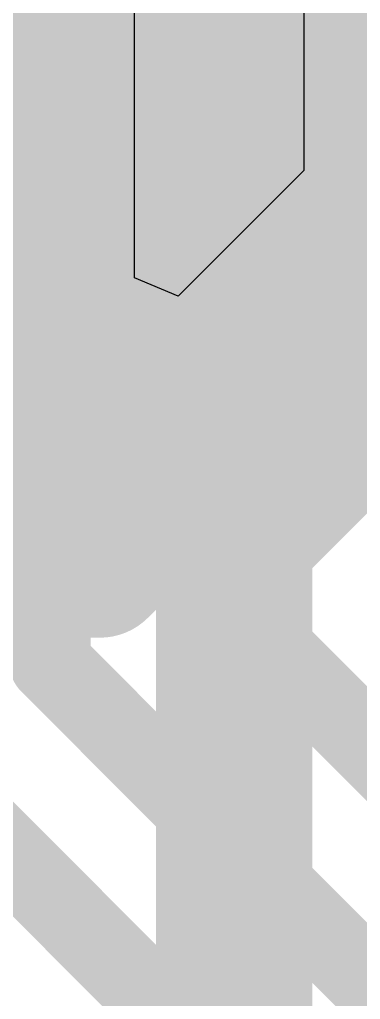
# Model space of a CAD drawing. Header units: inches. Extents: x -6 to 283, y -12 to 154.
# Drawn here: x 41.445 to 42.084, y -5.122 to -3.287 of the extents above; entities that cross this region are included whole.
import ezdxf

# ---------------------------------------------------------------- set-up
doc = ezdxf.new("R2010")
doc.units = ezdxf.units.IN
for name, color, linetype in [('Bottom Layer', 5, 'Continuous'), ('Bottom Paste', 16, 'Continuous'), ('Bottom Solder', 6, 'Continuous'), ('PWR-2', 130, 'Continuous'), ('Signal L1', 76, 'Continuous'), ('Top Layer', 1, 'Continuous'), ('Top Overlay', 2, 'Continuous'), ('Top Paste', 8, 'Continuous'), ('Top Solder', 216, 'Continuous')]:
    doc.layers.add(name, color=color, linetype=linetype)

# ---------------------------------------------------------------- blocks, each defined once
blk = doc.blocks.new('68_QFN__7_7__B_43')
at = {"layer": 'Bottom Layer'}
for points in [[(-2.3400004, 3.834999949999999), (-2.3400004, 3.03499901), (-2.55999996, 3.03499901), (-2.55999996, 3.834999949999999)], [(-1.9900011, 3.834999949999999), (-1.9900011, 3.03499901), (-2.21000066, 3.03499901), (-2.21000066, 3.834999949999999)]]:
    blk.add_hatch(color=5, dxfattribs=at).paths.add_polyline_path(points)
at = {"layer": 'Bottom Paste'}
for points in [[(-2.3400004, 3.834999949999999), (-2.3400004, 3.03499901), (-2.55999996, 3.03499901), (-2.55999996, 3.834999949999999)], [(-1.9900011, 3.834999949999999), (-1.9900011, 3.03499901), (-2.21000066, 3.03499901), (-2.21000066, 3.834999949999999)]]:
    blk.add_hatch(color=16, dxfattribs=at).paths.add_polyline_path(points)
at = {"layer": 'Bottom Solder'}
for points in [[(-2.5883997, 3.93659995), (-2.5883997, 2.93339901), (-3.01159926, 2.93339901), (-3.01159926, 3.93659995)], [(-2.2384004, 3.93659995), (-2.2384004, 2.93339901), (-2.66159996, 2.93339901), (-2.66159996, 3.93659995)], [(-1.8884011, 3.93659995), (-1.8884011, 2.93339901), (-2.31160066, 2.93339901), (-2.31160066, 3.93659995)]]:
    blk.add_hatch(color=6, dxfattribs=at).paths.add_polyline_path(points)
blk = doc.blocks.new('C___0402_459')
at = {"layer": 'Top Layer'}
for points in [[(-0.6985, -0.3175), (-0.6985, 0.3174999999999999), (-0.2413000000000001, 0.3175), (-0.2412999999999999, -0.3174999999999999)], [(0.2413000000000001, -0.3175), (0.2412999999999999, 0.3174999999999999), (0.6985, 0.3175), (0.6985, -0.3174999999999999)]]:
    blk.add_hatch(color=1, dxfattribs=at).paths.add_polyline_path(points)
at = {"layer": 'Top Paste'}
for points in [[(-0.6985, -0.3175), (-0.6985, 0.3174999999999999), (-0.2413000000000001, 0.3175), (-0.2412999999999999, -0.3174999999999999)], [(0.2413000000000001, -0.3175), (0.2412999999999999, 0.3174999999999999), (0.6985, 0.3175), (0.6985, -0.3174999999999999)]]:
    blk.add_hatch(color=8, dxfattribs=at).paths.add_polyline_path(points)
at = {"layer": 'Top Solder'}
for points in [[(-0.7584998799999999, -0.3774998800000001), (-0.7584998799999999, 0.3774998799999999), (-0.1813001200000001, 0.3774998800000001), (-0.1813001199999999, -0.3774998799999999)], [(0.1813001200000001, -0.3774998800000001), (0.1813001199999999, 0.3774998799999999), (0.7584998799999999, 0.3774998800000001), (0.7584998799999999, -0.3774998799999999)]]:
    blk.add_hatch(color=216, dxfattribs=at).paths.add_polyline_path(points)
at = {"layer": 'Top Overlay'}
for points in [[(-0.2794, 0.4064, 0.127, 0.127, 0), (-0.7874, 0.4064, 0.127, 0.127, 0)], [(-0.7874, -0.4064, 0.127, 0.127, 0), (-0.7874, 0.4064, 0.127, 0.127, 0)], [(0.7874, 0.4064, 0.127, 0.127, 0), (0.2794, 0.4064, 0.127, 0.127, 0)], [(0.7874, -0.4064, 0.127, 0.127, 0), (0.7874, 0.4064, 0.127, 0.127, 0)], [(-0.2794, -0.4064, 0.127, 0.127, 0), (-0.7874, -0.4064, 0.127, 0.127, 0)], [(0.7874, -0.4064, 0.127, 0.127, 0), (0.2794, -0.4064, 0.127, 0.127, 0)]]:
    blk.add_lwpolyline(points, format="xyseb", dxfattribs=at)
for points in [[(-0.8191499999999999, 0.4064, 0.0635, 0.0635, 1), (-0.7556499999999999, 0.4064, 0.0635, 0.0635, 1)], [(-0.8191499999999999, 0.4064, 0.0635, 0.0635, 1), (-0.7556499999999999, 0.4064, 0.0635, 0.0635, 1)], [(-0.31115, 0.4064, 0.0635, 0.0635, 1), (-0.24765, 0.4064, 0.0635, 0.0635, 1)], [(0.24765, 0.4064, 0.0635, 0.0635, 1), (0.31115, 0.4064, 0.0635, 0.0635, 1)], [(0.7556499999999999, 0.4064, 0.0635, 0.0635, 1), (0.8191499999999999, 0.4064, 0.0635, 0.0635, 1)], [(0.7556499999999999, 0.4064, 0.0635, 0.0635, 1), (0.8191499999999999, 0.4064, 0.0635, 0.0635, 1)], [(-0.8191499999999999, -0.4064, 0.0635, 0.0635, 1), (-0.7556499999999999, -0.4064, 0.0635, 0.0635, 1)], [(-0.8191499999999999, -0.4064, 0.0635, 0.0635, 1), (-0.7556499999999999, -0.4064, 0.0635, 0.0635, 1)], [(-0.31115, -0.4064, 0.0635, 0.0635, 1), (-0.24765, -0.4064, 0.0635, 0.0635, 1)], [(0.24765, -0.4064, 0.0635, 0.0635, 1), (0.31115, -0.4064, 0.0635, 0.0635, 1)], [(0.7556499999999999, -0.4064, 0.0635, 0.0635, 1), (0.8191499999999999, -0.4064, 0.0635, 0.0635, 1)], [(0.7556499999999999, -0.4064, 0.0635, 0.0635, 1), (0.8191499999999999, -0.4064, 0.0635, 0.0635, 1)]]:
    blk.add_lwpolyline(points, format="xyseb", close=True, dxfattribs=at)
blk = doc.blocks.new('C___0402_461')
at = {"layer": 'Top Layer'}
for points in [[(-0.6985, -0.3175), (-0.6985, 0.3174999999999999), (-0.2413000000000001, 0.3175), (-0.2412999999999999, -0.3174999999999999)], [(0.2413000000000001, -0.3175), (0.2412999999999999, 0.3174999999999999), (0.6985, 0.3175), (0.6985, -0.3174999999999999)]]:
    blk.add_hatch(color=1, dxfattribs=at).paths.add_polyline_path(points)
at = {"layer": 'Top Paste'}
for points in [[(-0.6985, -0.3175), (-0.6985, 0.3174999999999999), (-0.2413000000000001, 0.3175), (-0.2412999999999999, -0.3174999999999999)], [(0.2413000000000001, -0.3175), (0.2412999999999999, 0.3174999999999999), (0.6985, 0.3175), (0.6985, -0.3174999999999999)]]:
    blk.add_hatch(color=8, dxfattribs=at).paths.add_polyline_path(points)
at = {"layer": 'Top Solder'}
for points in [[(-0.7584998799999999, -0.3774998800000001), (-0.7584998799999999, 0.3774998799999999), (-0.1813001200000001, 0.3774998800000001), (-0.1813001199999999, -0.3774998799999999)], [(0.1813001200000001, -0.3774998800000001), (0.1813001199999999, 0.3774998799999999), (0.7584998799999999, 0.3774998800000001), (0.7584998799999999, -0.3774998799999999)]]:
    blk.add_hatch(color=216, dxfattribs=at).paths.add_polyline_path(points)
at = {"layer": 'Top Overlay'}
for points in [[(-0.2794, 0.4064, 0.127, 0.127, 0), (-0.7874, 0.4064, 0.127, 0.127, 0)], [(-0.7874, -0.4064, 0.127, 0.127, 0), (-0.7874, 0.4064, 0.127, 0.127, 0)], [(0.7874, 0.4064, 0.127, 0.127, 0), (0.2794, 0.4064, 0.127, 0.127, 0)], [(0.7874, -0.4064, 0.127, 0.127, 0), (0.7874, 0.4064, 0.127, 0.127, 0)], [(-0.2794, -0.4064, 0.127, 0.127, 0), (-0.7874, -0.4064, 0.127, 0.127, 0)], [(0.7874, -0.4064, 0.127, 0.127, 0), (0.2794, -0.4064, 0.127, 0.127, 0)]]:
    blk.add_lwpolyline(points, format="xyseb", dxfattribs=at)
for points in [[(-0.8191499999999999, 0.4064, 0.0635, 0.0635, 1), (-0.7556499999999999, 0.4064, 0.0635, 0.0635, 1)], [(-0.8191499999999999, 0.4064, 0.0635, 0.0635, 1), (-0.7556499999999999, 0.4064, 0.0635, 0.0635, 1)], [(-0.31115, 0.4064, 0.0635, 0.0635, 1), (-0.24765, 0.4064, 0.0635, 0.0635, 1)], [(0.24765, 0.4064, 0.0635, 0.0635, 1), (0.31115, 0.4064, 0.0635, 0.0635, 1)], [(0.7556499999999999, 0.4064, 0.0635, 0.0635, 1), (0.8191499999999999, 0.4064, 0.0635, 0.0635, 1)], [(0.7556499999999999, 0.4064, 0.0635, 0.0635, 1), (0.8191499999999999, 0.4064, 0.0635, 0.0635, 1)], [(-0.8191499999999999, -0.4064, 0.0635, 0.0635, 1), (-0.7556499999999999, -0.4064, 0.0635, 0.0635, 1)], [(-0.8191499999999999, -0.4064, 0.0635, 0.0635, 1), (-0.7556499999999999, -0.4064, 0.0635, 0.0635, 1)], [(-0.31115, -0.4064, 0.0635, 0.0635, 1), (-0.24765, -0.4064, 0.0635, 0.0635, 1)], [(0.24765, -0.4064, 0.0635, 0.0635, 1), (0.31115, -0.4064, 0.0635, 0.0635, 1)], [(0.7556499999999999, -0.4064, 0.0635, 0.0635, 1), (0.8191499999999999, -0.4064, 0.0635, 0.0635, 1)], [(0.7556499999999999, -0.4064, 0.0635, 0.0635, 1), (0.8191499999999999, -0.4064, 0.0635, 0.0635, 1)]]:
    blk.add_lwpolyline(points, format="xyseb", close=True, dxfattribs=at)

msp = doc.modelspace()

# ---------------------------------------------------------------- linework, layer by layer
at = {"layer": 'Bottom Layer'}
for points in [[(41.50224872, -4.4912026, 0.1524, 0.1524, 0), (41.50224872, -3.68820954, 0.1524, 0.1524, 0)], [(41.85224802, -3.68820954, 0.1524, 0.1524, 0), (41.86743468, -3.703396199999999, 0.1524, 0.1524, 0)], [(41.86743468, -4.413531939999999, 0.1524, 0.1524, 0), (41.86743468, -3.703396199999999, 0.1524, 0.1524, 0)], [(41.86743468, -4.413531939999999, 0.1524, 0.1524, 0), (42.26545521999999, -4.81155248, 0.1524, 0.1524, 0)], [(41.50224872, -4.4912026, 0.1524, 0.1524, 0), (42.33488358, -5.32383746, 0.1524, 0.1524, 0)], [(41.36042274, -4.78650046, 0.1524, 0.1524, 0), (42.25755836, -5.683636079999999, 0.1524, 0.1524, 0)]]:
    msp.add_lwpolyline(points, format="xyseb", dxfattribs=at)
for points in [[(41.46414872, -3.68820954, 0.0762, 0.0762, 1), (41.54034872, -3.68820954, 0.0762, 0.0762, 1)], [(41.81414802, -3.68820954, 0.0762, 0.0762, 1), (41.89034802, -3.68820954, 0.0762, 0.0762, 1)], [(41.82933468, -3.703396199999999, 0.0762, 0.0762, 1), (41.90553468, -3.703396199999999, 0.0762, 0.0762, 1)], [(41.82933468, -3.703396199999999, 0.0762, 0.0762, 1), (41.90553468, -3.703396199999999, 0.0762, 0.0762, 1)], [(41.82933468, -4.413531939999999, 0.0762, 0.0762, 1), (41.90553468, -4.413531939999999, 0.0762, 0.0762, 1)], [(41.82933468, -4.413531939999999, 0.0762, 0.0762, 1), (41.90553468, -4.413531939999999, 0.0762, 0.0762, 1)], [(41.46414872, -4.4912026, 0.0762, 0.0762, 1), (41.54034872, -4.4912026, 0.0762, 0.0762, 1)], [(41.46414872, -4.4912026, 0.0762, 0.0762, 1), (41.54034872, -4.4912026, 0.0762, 0.0762, 1)]]:
    msp.add_lwpolyline(points, format="xyseb", close=True, dxfattribs=at)
at = {"layer": 'PWR-2'}
for points in [[(41.93669286, -3.53511104, 0.254, 0.254, 0), (41.93669286, 3.98517618, 0.254, 0.254, 0)], [(41.15449732, -4.317306579999999, 0.254, 0.254, 0), (41.93669286, -3.53511104, 0.254, 0.254, 0)], [(41.82826534, -4.300522259999999, 0.254, 0.254, 0), (42.35699174, -3.771795859999999, 0.254, 0.254, 0)], [(41.82826534, -5.16251444, 0.254, 0.254, 0), (41.82826534, -4.300522259999999, 0.254, 0.254, 0)], [(41.82826534, -5.16251444, 0.254, 0.254, 0), (42.86328486, -6.197533959999999, 0.254, 0.254, 0)]]:
    msp.add_lwpolyline(points, format="xyseb", dxfattribs=at)
for points in [[(41.87319286, -3.53511104, 0.127, 0.127, 1), (42.00019286, -3.53511104, 0.127, 0.127, 1)], [(41.87319286, -3.53511104, 0.127, 0.127, 1), (42.00019286, -3.53511104, 0.127, 0.127, 1)], [(41.76476534, -4.300522259999999, 0.127, 0.127, 1), (41.89176534, -4.300522259999999, 0.127, 0.127, 1)], [(41.76476534, -4.300522259999999, 0.127, 0.127, 1), (41.89176534, -4.300522259999999, 0.127, 0.127, 1)], [(41.76476534, -5.16251444, 0.127, 0.127, 1), (41.89176534, -5.16251444, 0.127, 0.127, 1)], [(41.76476534, -5.16251444, 0.127, 0.127, 1), (41.89176534, -5.16251444, 0.127, 0.127, 1)]]:
    msp.add_lwpolyline(points, format="xyseb", close=True, dxfattribs=at)
at = {"layer": 'Signal L1'}
for points in [[(39.03982032, -3.68877088, 0.254, 0.254, 0), (41.3436943, -3.68877088, 0.254, 0.254, 0)], [(41.3436943, -3.68877088, 0.254, 0.254, -0.4142135623730951), (41.86743468, -4.212511259999999, 0.254, 0.254, 0)], [(41.86743468, -5.254343059999999, 0.254, 0.254, 0), (41.86743468, -4.212511259999999, 0.254, 0.254, 0)]]:
    msp.add_lwpolyline(points, format="xyseb", dxfattribs=at)
for points in [[(41.2801943, -3.68877088, 0.127, 0.127, 1), (41.4071943, -3.68877088, 0.127, 0.127, 1)], [(41.2801943, -3.68877088, 0.127, 0.127, 1), (41.4071943, -3.68877088, 0.127, 0.127, 1)], [(41.80393468, -4.212511259999999, 0.127, 0.127, 1), (41.93093468, -4.212511259999999, 0.127, 0.127, 1)], [(41.80393468, -4.212511259999999, 0.127, 0.127, 1), (41.93093468, -4.212511259999999, 0.127, 0.127, 1)]]:
    msp.add_lwpolyline(points, format="xyseb", close=True, dxfattribs=at)
at = {"layer": 'Top Layer'}
for p, q in [((41.66065836, -3.77029472), (41.66065836, -3.21964558)), ((41.97815835999999, -3.21964558), (41.97815835999999, -3.56894892)), ((41.97815835999999, -3.56894892), (41.74279179999999, -3.80431548)), ((41.74279179999999, -3.80431548), (41.66065836, -3.77029472))]:
    msp.add_line(p, q, dxfattribs=at)
for points in [[(41.59604838, -4.317306579999999, 0.254, 0.254, 0), (42.23215835999999, -3.6811966, 0.254, 0.254, 0)], [(41.17574441999999, -4.317306579999999, 0.254, 0.254, 0), (41.59604838, -4.317306579999999, 0.254, 0.254, 0)]]:
    msp.add_lwpolyline(points, format="xyseb", dxfattribs=at)
msp.add_lwpolyline([(41.53254838, -4.317306579999999, 0.127, 0.127, 1), (41.65954838, -4.317306579999999, 0.127, 0.127, 1)], format="xyseb", close=True, dxfattribs=at)
msp.add_lwpolyline([(41.53254838, -4.317306579999999, 0.127, 0.127, 1), (41.65954838, -4.317306579999999, 0.127, 0.127, 1)], format="xyseb", close=True, dxfattribs=at)

# ---------------------------------------------------------------- block references
for name, p, rotation in [('68_QFN__7_7__B_43', (39.40224783999999, -0.25321006), 180), ('C___0402_459', (41.21615836, -3.10534558), 270), ('C___0402_461', (42.42265836, -3.10534558), 270)]:
    msp.add_blockref(name, p, dxfattribs=dict(rotation=rotation))

doc.saveas('drawing.dxf')
